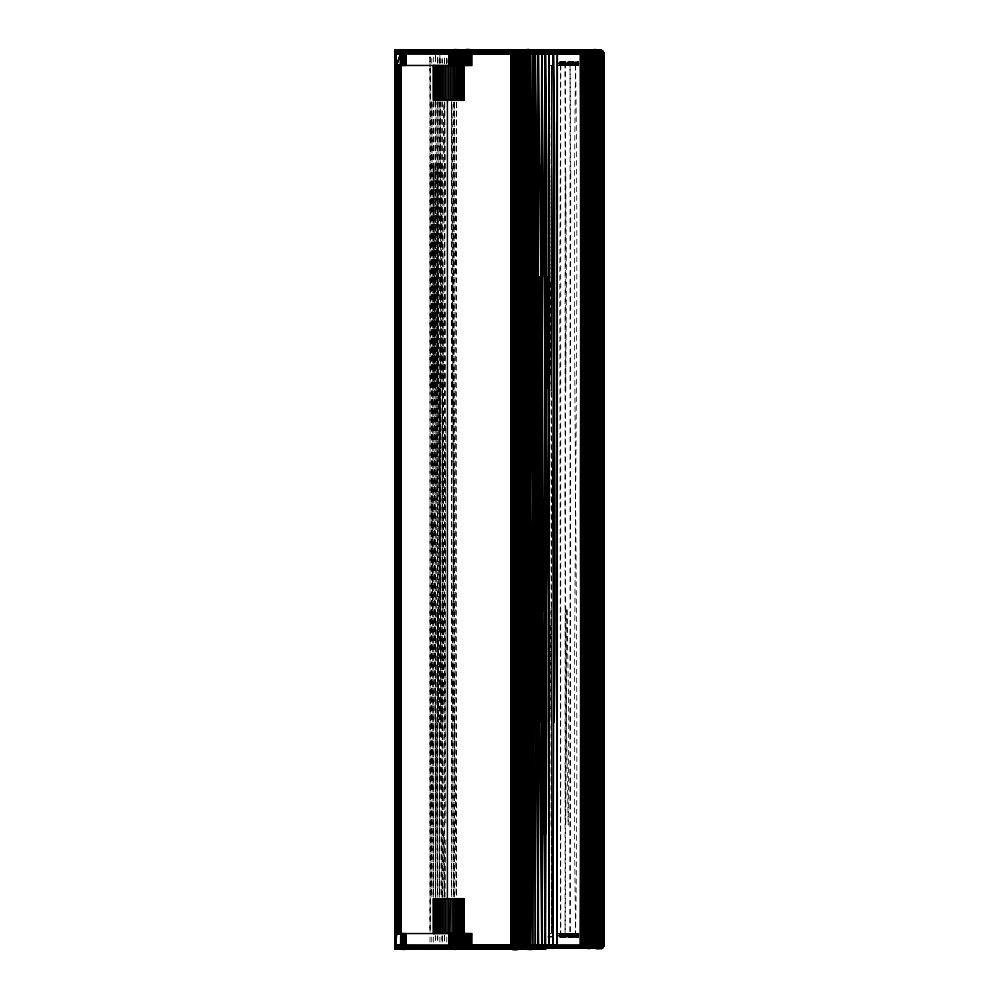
<?xml version="1.0" encoding="UTF-8"?>
<svg xmlns="http://www.w3.org/2000/svg" width="999" height="999" viewBox="0 0 999 999"><rect width="100%" height="100%" fill="white"/><g stroke="black" fill="none" stroke-linecap="round" stroke-linejoin="round"><path stroke-width="0.75" stroke-dasharray="5 3.75" d="M430.244 165.247L430.244 388.087M430.244 610.913L430.244 833.753M430.02 942.057L430.045 932.791M430.057 931.243L430.057 67.757M431.705 101.798L432.267 722.339L433.366 896.865M431.78 63.112L431.805 56.943M431.805 942.057L431.78 935.888M431.905 896.865L432.729 499.5L431.905 102.135M433.578 101.798L432.492 388.087M433.666 56.918L433.678 63.174M435.552 101.798L434.415 610.913L435.152 722.339M435.651 56.918L435.639 63.112L435.651 53.821L435.552 63.112M435.402 388.087L435.914 165.247M435.402 833.753L435.651 722.339M435.676 935.888L435.651 942.082L435.651 935.826M435.764 897.202L437.475 165.247L437.999 388.087M437.475 388.087L437.999 165.247M437.475 833.753L437.999 610.913M437.849 897.202L437.475 610.913M439.772 101.798L440.447 722.339L441.758 896.865M439.872 63.112L439.885 56.918L439.96 63.112M439.622 833.753L440.734 165.247M440.447 722.339L441.009 499.5L440.01 102.135M442.008 101.798L441.57 276.661L442.994 610.913M442.107 63.112L442.12 56.918L442.12 63.174M441.845 388.087L441.845 165.247M442.008 897.202L442.42 388.087L443.281 499.5M442.744 897.202C446.303 632.08 440.247 366.92 443.806 101.798M441.845 833.753L441.845 610.913M442.145 935.826L442.132 942.057L442.107 935.888M442.245 896.865L444.305 102.023M444.43 63.174L444.418 56.931L444.505 63.174M445.017 276.661L444.43 499.5L445.804 822.926M444.555 896.865L445.804 422.127M446.753 63.112L446.765 56.918L446.853 63.174M446.778 942.057L446.753 935.888M451.461 101.798C451.436 366.82 450.986 631.855 453.646 896.865M452.21 276.661L451.461 897.202M451.723 896.865L453.733 388.087M453.908 102.135L451.598 499.5M453.908 896.865L454.17 102.135M454.17 896.865L454.645 722.339L453.421 276.661L451.985 102.135M550.699 373.938L551.361 65.447L549.5 65.447M550.886 282.48L551.123 390.984L551.361 65.447L551.361 933.553L551.123 608.016L551.673 825.037L551.361 933.553L549.5 933.553M551.123 825.037L551.123 173.963M565.721 173.963L565.721 390.984M565.721 608.016L565.721 825.037M435.127 101.798L434.415 388.087L435.552 897.202M439.897 499.5L441.57 276.661L440.247 101.798M442.707 722.339L443.568 610.913M433.166 101.798L431.58 610.913L431.705 897.202M444.305 63.112L444.43 53.821M442.17 942.082L442.245 935.888M444.555 935.888L444.468 942.082L444.355 935.888M445.054 897.202L445.816 839.947M575.112 936.075L578.134 936.051L559.977 936.075L578.146 936.213L559.977 936.275M575.187 936.6L578.209 936.575L560.014 936.6M575.224 937.149L578.259 937.124L560.039 937.149M574.937 935.326L577.934 935.301M560.014 62.338L578.234 62.238L560.014 62.188L575.212 61.988M560.002 62.612L578.184 62.55M575.112 62.8L578.146 62.787L559.977 62.725M559.927 63.374L578.034 63.299L559.939 63.249M574.937 63.549L577.959 63.536L559.902 63.486M559.902 935.514L577.946 935.439L574.937 935.451M559.939 935.751L578.021 935.676L559.927 935.626M558.753 936.026L578.945 935.926M578.184 936.45L560.002 936.388M575.212 937.012L560.027 936.937L578.221 936.725L560.014 936.662M547.889 937.149L552.435 937.124M560.027 937.087L578.246 937M560.039 937.362L578.271 937.274M560.164 64.273L578.621 64.198L560.164 64.111M560.027 64.798L578.421 64.573M560.164 935.052L578.633 934.977M560.214 935.276L578.721 935.201L560.202 935.101M559.964 64.935L578.184 64.898M578.945 65.022L558.716 65.072L578.808 65.11M560.027 65.397L578.371 65.385M560.039 61.576L578.271 61.576M560.039 61.851L578.271 61.851L575.224 61.851M560.027 62.125L578.246 62.125M560.014 62.4L578.221 62.4L575.187 62.4M558.791 62.675L577.497 62.675M559.977 62.925L578.146 62.925L575.112 62.925M558.753 63.187L578.945 63.187M558.716 63.436L578.883 63.436M559.902 63.674L577.946 63.674M560.202 63.899L578.721 63.899L560.214 63.724M560.114 64.311L578.521 64.311M560.027 64.673L578.296 64.673M558.716 64.972L578.945 64.972M559.964 65.41L578.521 65.297M556.992 65.447L578.621 65.447M556.992 933.553L578.621 933.553M558.716 934.028L578.945 934.028M559.977 934.165L578.296 934.327M560.077 934.502L578.421 934.502L560.064 934.365M560.114 934.689L578.521 934.689M560.164 934.889L578.633 934.889L560.164 934.727M559.902 935.326L577.946 935.326M558.716 935.564L578.883 935.564M558.753 935.813L578.945 935.813M558.791 936.338L577.497 936.338M547.877 936.6L552.422 936.6M560.027 936.875L578.246 936.875M560.039 937.424L578.271 937.424M560.027 933.603L578.808 933.853L558.666 933.89L578.945 933.978M560.027 934.202L578.296 934.252M560.039 61.638L578.271 61.726M560.027 61.913L578.246 62M558.753 62.974L578.945 63.074M560.164 63.948L578.633 64.023M574.937 63.674L577.934 63.699M430.02 66.296L430.02 56.943L430.144 66.209M430.157 67.757C432.305 355.544 431.331 643.356 430.107 931.155L430.02 67.845M454.433 102.135L455.881 276.661M453.733 610.913L451.723 102.135M454.645 722.339L456.093 896.865M452.51 610.913L453.421 722.339M444.805 102.135L445.804 228.346M442.707 276.661L443.568 388.087M437.724 63.174L437.724 56.943L437.799 63.112M438.074 101.798L437.624 897.202M443.568 833.753L444.056 897.202M441.57 722.339L439.085 388.087L438.274 722.339L435.989 102.135M439.622 610.913L437.849 101.798M439.548 897.202L439.348 722.339L439.772 897.202M439.872 942.082L439.897 935.826M436.176 722.339L437.387 896.865M435.339 897.202L435.152 276.661M431.805 499.5L432.492 610.913M433.653 942.057L433.653 935.888M550.699 625.062L550.886 716.52M444.555 102.135L445.804 577.422M439.897 53.821L439.91 63.174L439.897 56.943M437.737 56.918L437.749 63.112M435.764 101.798L436.7 499.5M435.402 165.247L435.651 276.661M435.402 610.913L435.914 833.753M433.441 165.247L433.916 388.087L434.165 276.661L433.916 165.247L433.578 897.202M430.032 56.918L430.045 66.209M454.033 102.135L454.033 896.865M451.598 102.135L451.598 896.865M444.43 102.135L444.43 896.865M442.12 102.135L442.12 896.865M439.897 102.135L439.897 896.865M437.724 102.135L437.724 896.865M435.651 102.135L435.651 896.865M433.678 102.135L433.678 896.865M431.805 102.135L431.805 896.865M437.749 935.888L437.737 942.082L437.712 935.888M444.455 935.826L444.43 942.057L444.43 935.826M456.356 102.135L455.257 499.5L456.356 896.865L456.493 102.135M560.739 65.447L559.802 282.48L560.739 933.553L560.739 65.447M566.346 282.48L565.097 499.5L566.346 716.52L568.194 825.037L568.806 716.52L566.957 608.016L565.097 933.553L565.097 65.447L566.346 282.48M570.741 173.963L570.054 933.553L570.054 65.447L570.741 173.963M575.586 65.447C571.453 354.82 579.832 644.18 575.586 933.553C571.453 644.18 579.832 354.82 575.586 65.447M578.521 64.398L560.114 64.46L578.421 64.498M446.803 63.174L446.778 56.943L446.778 63.174"/><path stroke-width="1.5" d="M395.292 161.85L395.279 49.95L601.748 50.412L395.379 49.95L395.342 949.05L545.067 948.975L547.165 947.489M395.292 497.564L395.504 49.95L395.779 946.528M397.515 948.588L400.786 949.038L395.342 949.05L395.716 49.95L395.891 161.85M397.315 933.553L395.991 49.95L395.542 945.179L395.279 49.95C413.786 51.374 401.136 46.678 400.487 53.821L400.849 933.553M395.729 608.016L396.353 713.623L395.417 499.5L396.516 823.588L395.991 49.95L396.103 946.003M396.091 721.365L396.029 945.179L395.317 385.651M396.054 609.465L396.103 559.727M396.178 468.032L396.228 438.499M396.103 870.579L396.029 945.179L395.716 49.95M395.741 497.564L395.754 945.179L396.603 65.447L400.487 53.821L395.392 53.546L395.379 49.95L404.17 50.025L401.523 53.821L395.379 53.821L395.279 49.95L395.404 945.179L396.74 933.553L396.74 716.52M396.74 499.5L396.753 282.48M396.815 173.963L396.978 65.447L397.165 933.553L397.764 65.447L398.239 933.553L398.601 65.447L398.439 933.553L399.063 65.447L399.375 933.553L399.8 825.037M396.665 716.52L396.74 933.553L397.24 65.447L397.477 933.553L397.44 499.5M397.04 933.553L396.853 65.447M397.577 390.984L397.577 65.447L398.027 933.553L398.376 65.447L398.651 716.52M398.339 282.48L398.439 933.553L397.952 65.447L397.639 933.553L397.614 499.5M399.225 499.5L398.901 933.553L399.063 65.447L399.275 390.984M400.299 825.037L399.862 933.553L399.55 65.447L399.138 933.553L398.688 390.984M400.537 825.037L400.362 933.553L399.8 65.447L399.138 933.553L399.101 390.984M399.375 933.553L399.6 173.963M400.836 716.52L400.611 933.553L400.05 65.447L399.625 933.553L399.55 65.447M404.158 65.447L404.245 52.472L404.932 50.3L406.206 49.987L402.147 51.074L400.874 52.472L400.487 65.447L400.112 933.553L400.05 65.447M400.761 608.016L400.611 933.553L400.786 65.447L400.362 933.553L400.287 65.447L400.736 282.48M518.518 421.99L518.493 499.5L518.981 414.385M524 577.01L525.237 344.48L526.248 654.52L518.493 654.52L518.756 344.48L520.192 945.179L520.879 947.926L522.552 949.05M518.718 577.01L518.843 421.99M524 421.99L525.237 654.52L526.248 344.48L518.493 344.48L518.756 654.52L519.093 344.48M523.189 165.247L522.377 654.52L523.526 421.99M523.239 344.755L523.464 165.247L523.888 276.661M523.126 654.245L522.877 833.753M523.414 653.771L523.039 945.179C523.776 952.484 535.014 948.501 538.998 947.489M523.801 345.229L524.175 53.821L525.149 51.074L527.547 49.95M524.088 344.755L524.288 165.247M523.888 722.339L523.751 833.753L523.239 654.245M528.658 49.95L526.111 51.074L525.074 53.821L524.338 344.755L524.038 165.247M524.038 833.753L524.238 654.245L525.074 945.179L526.111 947.926L528.658 949.05M527.547 949.05L525.149 947.926L524.175 945.179L524.475 653.771M524.775 345.229L525.074 53.821L525.561 276.661M525.149 165.247L524.999 344.755L525.074 53.821L525.074 345.229M524.737 833.753L524.912 654.245L525.074 945.179L520.279 946.278M525.187 344.755L525.224 276.661M525.561 722.339L525.074 945.179L525.124 654.245M525.149 833.753L525.187 654.245M525.511 345.229L525.724 53.821L527.01 50.887L530.369 49.95M525.774 165.247L525.799 344.755L525.724 53.821L525.724 345.229M525.824 722.339L525.799 654.245L525.724 945.179L526.635 947.714L528.933 949.013L512.924 947.926L512.774 945.728L512.774 53.272L513.249 49.962L518.169 49.95L510.864 49.962L510.751 945.454C507.467 953.883 529.17 947.564 510.851 948.975L515.759 949.05M526.148 344.755L526.51 53.821L527.847 50.887L531.056 49.95M526.236 654.245L526.248 945.179L527.247 947.926L529.857 949.038M526.348 610.913L526.51 53.821L529.033 50.562L531.406 50.412M526.61 610.913L526.248 945.179L526.248 499.5M526.51 945.179L526.51 53.821L526.51 945.179L526.448 276.661L526.61 388.087M582.017 49.95L581.018 499.5L581.518 945.179C582.454 947.901 580.194 949.425 580.506 946.003L580.631 49.962M581.643 165.247L582.629 833.753M580.506 945.454L581.518 945.179L582.517 53.821L580.506 53.272M582.392 388.087L582.629 165.247M582.392 833.753L582.629 610.913M583.116 833.753L583.816 388.087L584.04 833.753M583.354 833.753L583.591 165.247L584.04 388.087L584.153 276.661L583.816 165.247L583.591 388.087L583.354 165.247M584.59 722.339L584.49 165.247M584.702 165.247L584.49 833.753M584.49 610.913L584.378 945.179C586.276 948.838 582.117 949.137 582.517 945.454L582.517 53.546L583.516 49.95M582.529 945.728L584.378 945.179L585.227 53.821L585.913 51.074L587.587 49.95M585.327 165.247L584.802 499.5M586.326 49.95L584.952 51.074L584.378 53.821L585.014 276.661L583.703 722.339L584.378 945.179L585.426 276.661M585.327 610.913L585.227 945.179C587.187 948.813 583.304 949.125 583.478 945.454L583.478 53.546L584.952 49.95L580.606 50.025L583.366 49.987M584.902 833.753L585.227 945.179L585.988 53.821L586.8 51.074L588.723 49.95M585.889 388.087L585.889 610.913L585.889 165.247M585.701 833.753L585.801 722.339M586.151 276.661L586.65 53.821L587.562 51.074L589.735 49.95M586.725 165.247L586.725 833.753M586.863 165.247L586.488 722.339L586.238 610.913M586.575 165.247L587.424 946.528L580.544 947.926L588.074 948.438L586.65 945.179L586.863 610.913L587.662 945.179L589.31 948.438L585.801 947.714M587.275 165.247L587.15 833.753L587.225 53.821L588.573 50.724L591.845 49.962M587.337 276.661L587.387 165.247M588.486 833.753L588.423 165.247M588.523 722.339L588.623 610.913M588.623 833.753L589.01 388.087M589.198 388.087L589.198 165.247M589.198 833.753L590.534 53.821L592.132 945.179L590.534 945.454L589.298 945.179L588.523 53.821C589.385 48.364 601.198 48.714 603.596 52.722L395.542 52.722L395.392 53.546L603.758 53.546L603.758 945.179C603.546 949.437 592.969 950.686 594.005 945.454L594.005 53.546L595.004 49.95M588.811 833.753L588.723 276.661L589.447 833.753L589.447 610.913L590.534 945.179L592.594 276.661L592.132 53.821L588.611 52.997L588.186 53.821L588.261 945.179L587.986 53.821C588.174 48.689 600.711 47.527 599.887 53.821L601.798 722.339L601.485 945.179L600.212 948.438M602.822 388.087L602.572 165.247L601.648 610.913M602.822 165.247L603.384 946.528L528.646 945.728L527.634 276.661L529.283 833.753M602.822 833.753L602.822 610.913M602.897 508.791L603.234 53.821L602.385 51.074L594.592 50.3M603.396 165.247L602.722 945.179L601.173 948.438L603.408 946.79L395.654 946.79L395.304 945.179L461.276 945.454L461.276 898.675M602.984 610.913L603.758 53.821L602.747 51.511L596.003 50.562M603.533 833.753L603.758 53.821C599.5 56.231 590.284 51.286 587.662 53.821L587.674 945.454M603.196 945.728L603.758 53.821M603.221 945.454L603.708 833.753M396.029 493.693L396.628 282.48M405.706 949.05L395.454 949.05L395.467 945.454L400.587 945.179L402.322 948.438L406.206 949.038L405.457 933.553M512.774 53.821L511.513 610.913L510.751 53.821L512.012 165.247L513.274 722.339L512.774 945.179L511.513 388.087L510.751 945.179L512.262 722.339L513.274 276.661L512.774 53.821L512.012 165.247M513.024 165.247L511.763 499.5L513.024 833.753M512.512 833.753L513.024 610.913M514.76 53.821L513.761 499.5L514.76 945.179M514.51 388.087L514.997 165.247L516.67 945.179L518.069 949.038M514.26 722.339L514.51 165.247M514.51 833.753L515.721 499.5M516.908 165.247L516.908 388.087L517.132 276.661M510.751 946.003L516.67 945.179L516.908 610.913L518.493 945.179L519.168 948.113L520.442 949.05M517.132 722.339L518.493 53.821L519.168 50.887L520.442 49.95M518.706 165.247L518.044 722.339L516.67 945.179L515.247 722.339M520.104 344.48L519.53 654.52L519.53 344.48L520.104 654.52L520.104 344.48L520.766 654.52L521.341 577.01M510.751 946.278L518.493 945.179L519.53 344.48L519.53 654.52M519.63 344.755L520.192 53.821L520.879 51.074L522.552 49.95M520.054 344.755L520.379 165.247M519.955 577.01L520.267 421.99M519.892 654.245L518.493 945.179L516.67 53.821L518.069 49.962M520.454 344.755L520.566 276.661M519.98 833.753L520.766 344.48L521.341 421.99M520.679 654.245L520.379 833.753L520.054 654.245M521.216 344.755L521.715 53.821L525.874 52.722L525.986 344.755L526.111 53.821L528.621 53.546L527.959 499.5L527.322 53.546M520.766 654.52L520.766 344.48L520.766 654.52L519.955 421.99M521.54 344.48L521.54 654.52M521.59 344.755L521.878 165.247M521.441 654.245L521.328 722.339L520.979 654.245M521.94 344.755L521.715 53.821L510.764 52.21M521.815 654.245L521.515 833.753M510.764 946.79L521.715 945.179L522.152 653.771M522.614 344.755L523.039 53.821C522.989 46.129 539.373 51.049 521.128 50.724M522.539 833.753L522.814 654.245M523.289 654.52L524.238 344.48L524.987 577.01L525.237 499.5L524.987 421.99L524.238 654.52L523.289 344.48L523.289 654.52L522.377 344.48L523.526 577.01M527.46 946.278L527.31 499.5L528.284 722.339L529.732 165.247L531.256 833.753M528.446 388.087L528.608 53.821C531.243 54.258 530.644 49.563 533.766 49.95M528.446 833.753L529.495 499.5L528.446 165.247M547.302 499.5L545.379 945.179L535.402 946.003L528.608 945.179L530.182 165.247L530.694 388.087M530.182 388.087L530.407 53.821L532.667 53.546L534.865 50.112L539.922 50.412L530.944 50.187L526.111 51.074M530.694 610.913L530.182 833.753L529.058 276.661L529.732 388.087M530.968 722.339L530.407 945.179L535.364 945.728L541.758 945.179L542.657 722.339L540.909 276.661L538.374 53.821L539.073 51.074L540.746 49.95M533.316 722.339L532.092 276.661L532.667 53.546L526.286 53.272L528.059 50.724L541.321 50.412L538.473 49.987M532.991 165.247L532.38 388.087M532.38 833.753L532.991 610.913M534.19 621.753L534.215 610.913M534.615 622.614L534.64 607.03M535.452 621.753L535.476 610.913M535.714 610.913L534.989 833.753L535.327 945.179L536.126 947.926M535.876 610.913L535.864 621.753L535.876 606.281M584.265 388.087L583.816 610.913L582.517 53.821L580.506 945.179L580.894 610.913L581.268 722.339M584.902 610.913L585.514 388.087M586.238 388.087L585.988 53.821L588.261 53.546M586.725 610.913L587.15 388.087M587.499 610.913L587.662 499.5M588.261 499.5L588.611 350.686M587.874 833.753L587.662 945.179L587.949 165.247L588.186 945.179C589.472 949.787 597.34 947.527 600.948 947.489L597.889 947.04L599.188 833.753M588.423 350.686L589.273 499.5L589.522 390.984L589.909 446.79M590.534 53.821L589.909 499.5L589.298 276.661M590.734 165.247L590.734 388.087M590.734 610.913L590.734 833.753M591.932 388.087L592.37 165.247M591.932 833.753L592.37 610.913M597.39 772.327L598.014 945.179L603.346 946.278L602.709 53.546L601.898 51.286L600.049 50.025L545.067 50.025C543.606 51.548 536.001 46.541 535.327 53.821C531.63 350.924 533.553 648.064 530.407 945.179L592.132 945.179L591.733 276.661M587.262 53.272C589.223 50.824 601.96 47.34 603.496 53.821L603.758 945.179L594.005 945.179L595.004 499.5L594.005 53.821L593.069 499.5L594.005 945.179L590.559 945.728L588.523 945.179L588.361 833.753M594.255 165.247L593.768 388.087L593.543 276.661M593.768 833.753L593.768 165.247M595.504 276.661L596.003 53.821L588.423 52.722M595.766 388.087L596.003 53.821M602.584 946.278L596.003 945.179L595.766 165.247M595.766 833.753L598.014 53.821L597.077 49.962M596.952 448.351L597.19 327.435M598.251 165.247L598.251 833.753M597.789 448.351L598.001 327.435M598.476 276.661L598.251 388.087L597.764 165.247M597.764 833.753L598.251 610.913L599.887 945.179L598.988 948.438L602.809 947.714L531.83 947.714L530.706 949.05M598.538 448.351L598.763 327.435M599.65 388.087L600.087 165.247M600.287 276.661L599.412 722.339L598.713 610.913M600.087 610.913L599.65 833.753M598.726 49.95L600.674 51.074L601.485 53.821L599.887 945.179L603.408 946.003L528.646 945.728L535.501 946.528L545.404 945.728L542.657 722.339M601.286 388.087L601.286 165.247M580.519 51.736L586.013 53.272L588.861 52.21L598.014 53.821L601.485 945.179L601.485 53.821L602.26 165.247L601.086 722.339L600.486 610.913M601.286 833.753L600.686 499.5M603.496 53.821L602.722 722.339M396.191 603.658L396.64 499.5M528.121 610.913L528.284 276.661M535.714 165.247C533.354 425.224 535.851 685.189 535.327 945.179M532.604 50.187C530.706 48.289 523.913 53.022 527.547 52.472L538.374 53.821L536.101 722.339L538.374 945.179C541.146 950.037 530.606 948.975 530.407 945.454L530.407 53.546M537.612 722.339L538.374 499.5L537.612 276.661L535.327 53.821L532.654 945.179L533.404 947.714M541.333 388.087L542.207 165.247M541.333 833.753L542.207 610.913M545.866 165.247L543.119 610.913L545.379 945.179L545.379 53.821L546.878 49.95M546.341 722.339L544.48 276.661L545.379 53.821L526.86 52.21M544.018 833.753L546.828 165.247L545.379 53.821L546.828 388.087M544.93 833.753C544.218 610.901 550.961 388.099 548.751 165.247M543.568 499.5L544.03 610.913L548.264 276.661L549.238 53.821C535.089 51.936 524.35 52.385 510.776 51.074L529.195 49.962M548.751 833.753L548.751 610.913M553.708 165.247C551.773 350.949 557.217 536.638 554.22 722.339L553.196 499.5L554.72 165.247L553.708 49.95M557.305 208.067L557.23 122.802M557.28 431.293L557.255 344.48M557.255 654.52L557.28 567.707M557.23 876.198L557.305 790.933M581.143 610.913L580.506 53.821L582.517 945.179L580.506 945.728M581.768 722.339L582.142 610.913L582.517 945.179L583.478 53.821L581.518 945.179L580.506 499.5L581.518 53.821L580.506 53.546M582.517 499.5L583.229 276.661M589.76 833.753L590.222 722.339M602.26 610.913L602.26 388.087M602.409 722.339L601.485 945.179L599.887 53.821L601.473 53.546M518.918 276.661L520.192 53.821L510.751 52.472M518.981 562.949L518.706 833.753M510.751 946.528L520.192 945.179L520.454 654.245M529.058 722.339L529.732 610.913M453.521 898.675L453.521 945.454C449.463 951.697 461.426 949.824 459.115 945.179L528.608 945.179L530.968 276.661L532.654 53.821L534.665 722.339L535.714 388.087L534.989 165.247M594.005 53.821L592.594 276.661L593.306 388.087M592.594 722.339L593.306 610.913M592.132 945.179L593.768 610.913L594.255 833.753M597.964 448.351L598.601 327.435M598.713 388.087L599.412 276.661L598.014 945.179L598.014 53.821L602.709 53.546M596.903 780.082L596.952 772.327M598.726 448.351L598.901 415.796M600.486 388.087L601.086 276.661M598.551 772.327L598.264 825.037L598.176 772.327M515.247 276.661L516.67 53.821L510.751 52.997M514.76 499.5L515.484 388.087M515.484 833.753L516.67 499.5L516.208 276.661L514.997 833.753L514.51 610.913M532.092 276.661L530.407 499.5L532.654 945.179L532.654 53.821M594.505 276.661L595.254 165.247L596.753 833.753L597.514 722.339L596.753 610.913L596.003 945.179L590.584 946.003L588.523 945.179L588.261 53.821M596.003 499.5L596.753 388.087L597.764 610.913M595.504 722.339L594.755 833.753L594.505 722.339M541.033 949.038L546.016 948.588L395.454 949.05L395.304 945.454L395.342 949.05L399.263 949.05L395.454 949.05L395.467 945.454L528.284 945.179M540.059 499.5L538.798 610.913L537.237 388.087M400.587 945.179L400.736 933.553M544.567 949.038L541.52 949.05L545.554 948.813L395.454 949.05L395.354 945.454M401.523 65.447L401.523 53.821C400.799 50.187 408.091 48.901 402.01 50.724M404.945 49.962L403.296 50.887L402.497 52.997L402.435 65.447M400.499 53.546L395.417 53.272L395.379 49.95L396.903 50.724L404.757 49.962L403.022 52.997L402.972 65.447M404.558 50.3L403.559 53.272L403.546 65.447M404.795 65.447L404.832 52.722L405.681 49.95L404.058 50.187M405.444 65.447L405.444 53.272C408.741 47.802 398.464 50.624 403.022 52.997M448.738 898.675L448.738 947.264C448.951 951.56 449.95 946.64 449.562 945.179L449.562 933.553M451.173 933.553L450.549 949.05M451.161 949.05L451.96 945.454L451.96 898.675M451.76 949.05L452.722 946.278L452.759 933.553M453.009 949.038L454.245 946.278L454.295 933.553M455.781 933.553L455.706 946.278L454.145 949.038M455.581 949.05L457.18 947.926L457.842 945.454L457.854 898.675M456.231 949.038L458.441 946.003L458.504 933.553M459.69 945.454L459.702 933.553M458.191 948.888L460.252 945.454L460.264 898.675M460.789 933.553L460.789 945.179C461.076 950.099 452.31 950.199 462.799 947.714C467.12 942.681 460.139 950.711 456.705 949.038M459.24 948.813L460.789 947.926L461.713 945.728L461.738 933.553M462.549 933.553L462.475 946.003L459.84 948.975M463.811 946.003L463.898 898.675M464.835 933.553L464.685 946.278L463.186 948.438L460.739 949.038L463.186 947.926L464.085 946.278L464.31 933.553M465.272 933.553L465.147 946.278L463.923 948.276L461.925 949.05M462.762 949.05L464.61 948.276L465.721 946.278L465.846 933.553M463.773 949.05L465.409 948.276L466.396 946.278L466.508 933.553M467.282 933.553L467.182 946.278L464.91 949.05L471.89 948.975L471.99 933.553L396.665 933.553L395.454 945.179M469.031 933.553L468.993 946.003L467.544 949.05M469.13 949.013C475.674 948.251 467.095 951.31 469.98 945.454L469.98 933.553M470.979 933.553L470.517 949.038M546.665 49.987L557.367 49.962L557.255 946.528C556.93 948.388 548.039 949.962 549.238 945.454L549.238 53.546L550.237 49.95M528.284 945.454C525.724 952.259 535.701 948.613 538.848 947.714L532.192 949.038L537.937 947.489M406.106 65.447L406.206 49.987M450.362 898.675L449.975 949.038L450.686 948.975M529.333 949.038C531.618 946.965 525.274 948.863 526.248 946.278L526.248 53.821L526.223 276.661L526.236 165.247M402.51 933.553L402.51 945.454C405.519 952.771 406.006 946.627 395.342 949.05L395.554 945.454M525.949 947.714L526.735 947.264L526.336 946.003M401.248 51.511L400.961 945.179L401.998 947.926L406.206 949.013M461.488 948.276L462.899 945.179L462.899 898.675M457.155 949.038L462.212 948.113L463.449 945.728L463.486 898.675M403.022 933.553L403.022 945.179C405.582 953.283 405.856 945.953 395.454 949.05L395.629 946.003M602.909 59.64L603.234 53.821L602.572 53.546M542.045 949.013L546.241 948.438L395.342 949.05C394.767 940.883 401.099 947.189 403.958 948.7M453.471 949.05L455.044 945.454L455.044 898.675M456.493 898.675L456.493 945.454L455.919 947.926L454.557 949.05M455.069 949.05L457.142 946.003L457.18 933.553M461.276 100.325L461.276 53.821C462.312 48.864 450.274 48.576 462.325 51.286C468.381 56.431 456.693 47.415 453.471 49.95M515.621 949.013L514.76 945.454L514.76 53.546L515.759 49.95M464.835 945.179L462.599 948.113L456.88 949.013L458.416 948.975M456.506 50.412L423.826 50.45M452.41 948.113L448.713 948.813L451.723 947.926L449.525 947.264M461.276 945.454L460.189 948.113L457.792 949.013M602.909 57.842L603.234 53.821L603.284 388.087M602.847 58.479L603.234 53.821L603.234 945.179L602.572 945.454M457.854 100.325L457.829 53.272L456.668 50.412L454.233 49.962L455.944 50.3L457.055 52.472L457.18 65.447M449.425 948.813L451.598 948.438M521.128 948.276L534.989 947.926M404.558 948.888L395.454 949.05L395.991 946.528M398.002 948.813L395.342 949.05L395.429 946.003L528.259 946.003L526.248 945.728L515.059 947.926L530.132 949.05M521.715 345.229L521.715 53.546L522.652 50.887L524.463 49.95M587.674 53.546L589.11 50.724L592.032 49.95L583.916 51.074M592.682 49.95L590.284 51.074L589.298 53.821L589.298 945.179C589.597 948.688 592.519 949.275 590.534 945.454L590.534 53.546L591.483 50.887L593.294 49.95M433.329 933.553L433.241 898.675L464.235 898.675L464.273 945.728L463.286 947.489M524.175 345.229L524.175 53.821C532.18 51.673 512.437 53.559 510.776 51.736M528.621 53.546L530.481 50.412L534.453 50.412M597.889 947.04L597.539 948.438M457.067 948.975L459.115 945.454L459.115 898.675M531.83 947.714L532.08 946.528L533.878 946.528M524.275 948.276L518.981 947.714L528.246 946.278L395.454 946.278C397.502 952.472 412.262 945.878 395.454 949.05L396.203 947.04M461.975 948.113L463.211 945.454L463.211 933.553M458.491 949.05C460.502 950.349 465.721 945.816 462.212 948.276M448.701 949.013L456.106 947.489M461.276 948.438C456.555 949.937 465.909 948.663 464.51 945.179L464.51 933.553M459.053 949.038L461.188 947.926L462.162 945.454L462.162 898.675M445.666 49.95L445.067 50.412L456.531 49.987L442.894 50.412L451.835 50.412M594.093 49.95L592.807 50.887L592.132 53.546L592.132 945.454C595.367 951.011 584.939 945.841 590.659 948.276M589.135 947.714L590.259 948.438L587.424 946.528M533.104 948.438L533.816 946.79M465.272 945.179L462.125 947.04M397.315 948.588C399.288 949.537 395.816 947.302 395.454 949.05C394.205 944.192 400.474 948.338 401.248 945.179L401.248 933.553M400.811 946.528L401.623 945.454L401.61 933.553M603.346 946.278L602.709 945.454M401.323 947.264L404.195 945.179M464.31 65.447L463.961 51.286L460.739 49.962L463.736 50.562L465.072 52.472L465.272 65.447M404.17 53.272C397.827 52.447 406.368 48.626 403.146 50.412M603.346 52.722L603.696 276.661M402.709 50.562L401.198 53.272L401.173 65.447M521.715 653.771L521.715 945.454L522.265 947.489L526.286 945.728M465.846 65.447L465.846 53.821C466.383 50.537 463.424 53.172 463.961 51.286M400.674 53.272C393.606 54.82 395.08 50.437 399.2 49.95M400.487 53.821L396.603 65.447L396.815 933.553M449.363 949.038L450.012 949.013M401.248 945.179C398.339 947.589 394.493 944.105 395.342 949.05L396.978 948.276L395.342 949.05L395.791 946.79M433.241 65.447L433.329 100.325L464.235 100.325L464.048 53.821C464.897 50.961 471.416 52.722 470.517 49.962M449.4 948.975L455.344 947.714L448.738 945.454M526.198 946.003L528.271 945.728L395.342 945.728M449.737 50.025L454.158 50.3M398.651 49.987L395.379 49.95L395.467 52.997L603.671 52.997L603.496 945.179M462.899 947.264L463.698 945.454L463.711 933.553M464.06 946.528L465.834 945.454M603.259 946.528L602.197 948.113L553.359 947.926L553.246 946.79L553.196 53.821L549.238 53.546M466.171 949.05L468.044 946.278L468.119 933.553M538.686 947.926L526.161 948.888L532.867 948.7M404.72 949.05L396.765 948.113L395.454 949.05C395.542 944.942 400.499 948.263 402.51 945.179M401.261 945.454L401.511 947.714L396.566 947.926L395.454 949.05L395.879 947.04M401.66 947.04L402.822 948.588M463.898 100.325L463.811 52.997L464.148 53.546M543.693 49.95L542.32 51.074L541.758 53.546L542.32 947.926L528.758 946.278L535.664 947.04L553.209 945.728M463.399 946.003L463.861 945.728M583.916 947.926L581.668 947.926L587.524 946.79C589.048 948.238 588.324 944.617 587.262 945.728L580.519 947.264M463.611 947.264L465.771 946.003M536.538 947.714L534.465 949.05M465.409 948.975L471.94 948.438M463.711 65.447L463.898 53.546L460.651 51.511L454.557 49.95M463.299 947.714L464.51 946.79M526.598 946.79L527.584 948.113L396.428 947.926L395.342 949.05L396.378 947.714L401.336 947.489M395.342 949.05L396.291 947.714L527.385 947.926M603.084 946.278L603.721 945.728M536.55 949.038L540.983 947.489L536.313 949.05M404.195 933.553L404.245 946.278L402.073 947.714L404.133 948.813M536.987 949.05L539.86 947.489M542.819 948.813L546.203 947.489M600.911 948.438L601.86 947.489M541.558 948.975L543.756 947.489M540.846 947.489L537.762 949.05L542.182 947.926L541.321 947.926M463.486 100.325L463.698 53.546L462.749 51.511M449.837 49.962L447.277 50.412L449.587 50.3M404.183 52.997L401.735 51.286L404.358 49.95L397.365 50.412M599.875 50.3L602.622 51.074L396.503 51.074L395.379 49.95L404.433 49.95M461.063 948.588L462.974 947.714L461.763 948.276M545.129 947.714L539.285 949.038L542.932 947.714M543.568 949.038L546.041 947.714M529.47 948.975L527.872 948.975M464.123 51.511L464.16 52.997L463.811 52.472M557.255 945.728L535.764 947.264L528.833 946.528L603.521 946.528L602.772 947.04M464.51 65.447L464.498 53.546L463.586 51.286L464.46 51.286M463.374 947.714L462.15 948.588M468.056 948.813L471.94 948.276M537.924 948.588L540.983 947.714M440.784 50.412L441.62 49.95M601.523 51.074L602.684 51.286M463.211 65.447L462.899 51.736M469.193 948.975L471.915 948.7L466.321 949.038M463.486 945.179L462.038 946.278M592.432 49.962L587.986 52.21M460.114 948.975L463.399 947.489L462.799 947.926M540.284 948.113L539.497 948.438M528.121 947.926L541.008 947.926L538.473 948.7M600.961 948.588L602.809 947.714M464.498 53.546C478.084 51.111 467.345 46.104 469.98 53.546L469.98 65.447M587.562 276.661L587.999 945.454L585.252 945.728M401.386 946.278L402.048 945.728L402.023 933.553M463.698 946.79L462.574 947.714M462.899 100.325L463.174 53.272L461.326 50.412L456.955 49.95L460.626 50.562L462.125 53.272L462.162 100.325M602.996 52.472L602.047 51.511L594.405 50.724M603.021 947.264L395.641 946.528M524.463 949.05L522.265 947.489L526.461 946.79M464.51 53.821C467.482 53.409 465.996 50.075 463.773 49.95M423.826 948.551L456.531 949.038L442.894 948.588L454.12 948.7L450.599 949.038L452.497 949.013L460.189 947.489M526.361 946.528L523.663 947.489M526.585 947.04L524.999 947.714M398.451 948.975C413.474 950.461 395.904 948.388 404.82 945.454L404.82 933.553M462.862 945.728L461.663 946.003M443.094 50.187L438.748 50.412L440.896 50.3M401.985 947.04L402.597 946.278M462.549 65.447L462.862 53.272L461.063 50.412L463.836 51.96M463.961 946.79L466.508 945.454M395.916 947.264L603.134 947.264L601.523 947.926M584.765 51.511L586.326 51.96L592.195 49.987L582.804 51.074L588.074 50.562M538.274 948.975L537.487 949.013L542.757 947.926M461.55 948.438L460.614 948.888L466.271 946.79L470.829 947.926L462.862 948.888M580.556 50.887L591.745 49.95L589.323 51.074M535.464 949.05L540.809 948.113L537.237 949.038M462.887 945.454L460.077 946.528M540.197 948.276L541.008 947.926M602.622 947.926C600.324 949.312 603.483 947.052 601.698 947.714M462 948.276L460.601 948.813M463.374 946.79L462.462 947.04M542.37 949.05L544.567 948.276M395.766 947.04L602.984 947.489L601.336 948.113M462.162 53.821L461.363 50.887L458.491 49.95M603.521 946.528C598.925 944.967 592.832 946.715 588.536 945.454M601.286 948.588L602.422 948.113L557.28 947.489M399.138 50.887L398.189 49.95L400.936 49.95M527.659 50.724L530.094 49.962M589.285 50.887L591.208 49.987L589.635 50.112M462.824 948.113L462.062 948.588M465.971 947.489L460.764 949.013L466.321 948.276M464.423 946.003L465.846 945.179M462.549 945.179L460.664 946.278M436.076 49.95L434.915 50.412L443.294 50.025M588.985 51.96L586.101 52.722L580.531 51.286M462.824 946.003L461.613 946.278M603.034 947.04L602.634 947.264M464.835 65.447L464.835 53.821L465.821 53.272M402.572 50.412L401.735 51.286M402.997 947.489L406.118 946.003L406.106 933.553M463.548 947.489L464.398 947.04M603.284 947.04L602.409 946.79C597.877 944.43 592.17 947.839 588.199 945.454M603.146 946.003L603.758 945.454L528.621 945.454M461.725 945.454L460.152 946.278L458.491 945.454M462.687 948.276L463.961 947.714M460.789 65.447L461.276 53.546L457.155 49.962M603.134 947.264L599.712 946.79M527.584 50.887L527.022 51.511L546.453 50.112M589.735 50.724L594.73 50.112M461.276 945.179L460.239 945.728M403.446 947.489L406.118 946.278M602.984 947.489C598.101 945.778 591.445 948.326 587.3 946.003L586.775 946.278M460.264 100.325L460.764 53.272L459.228 50.412L456.231 49.962L458.441 52.997L458.504 65.447M536.75 948.7L535.689 949.038M459.528 52.472L456.493 53.821M464.972 52.21L467.644 51.286L467.944 52.21L468.119 65.447M459.59 52.722L458.504 53.821L402.435 53.821L400.836 52.21L395.629 52.472L395.379 49.95L398.114 50.112M466.583 947.926L467.644 947.714L459.615 949.038M538.473 949.013L540.596 948.7L541.683 947.489M460.427 51.96L459.165 51.511L455.731 52.997L455.781 65.447M403.072 946.003L404.82 945.179M586.663 945.454L587.225 53.821L587.562 722.339M465.272 53.821L471.978 51.736L470.804 50.887M403.596 933.553L403.596 945.179L401.186 947.264M539.685 948.888L541.995 948.113M589.622 51.074L589.035 51.511L589.822 50.887M464.872 51.96L465.971 51.511L459.353 49.962M541.783 948.276L539.01 948.888L540.909 948.276M458.491 53.546L459.64 52.997L460.789 53.821M459.677 53.272L459.115 53.821L528.608 53.821L528.608 945.179M458.116 51.736L459.115 53.546L459.115 100.325M465.234 51.511L463.961 52.21L457.342 49.987M405.332 949.013C403.296 947.614 406.593 947.539 406.118 946.003M585.014 276.661L585.988 945.179L586.525 947.489L589.085 947.926M525.724 945.454L510.776 947.926L529.47 949.05L528.421 948.888M403.596 945.179L404.021 947.714L406.131 947.04M460.901 947.04L462.887 946.79M457.842 53.546L459.053 52.997M405.457 945.454L402.098 947.264L402.385 948.276M463.761 947.489L466.346 946.528L471.953 947.926L470.804 948.113M406.106 945.454L404.832 946.003L405.582 949.013M462 947.264L459.115 948.276M402.522 51.511C414.847 47.178 394.53 53.471 405.257 50.412M434.39 49.95L433.154 50.412L447.752 49.95M402.297 51.286L404.845 50.412M457.567 51.96L454.283 53.272L454.295 65.447M462.038 947.714L458.578 948.7M460.926 948.975C461.688 948.713 459.303 949.262 462.549 948.588M586.001 945.454L586.65 945.179L586.65 53.821L587.075 276.661M406.106 945.728L402.597 947.489L404.245 948.975M457.155 53.272L459.453 52.21L462.162 53.546M406.118 946.528C398.439 947.539 414.31 951.036 402.372 947.714M451.173 65.447L451.173 53.821L458.004 51.511L450.362 53.821M456.918 51.96L453.521 53.272L453.521 100.325M406.118 946.79L404.021 947.714L404.97 948.7M460.514 946.79L457.155 945.728M540.571 948.888L538.848 948.888M527.385 51.074L530.257 50.562M586.775 52.722L587.424 52.472M465.072 946.528L466.446 946.003L471.965 947.489M461.226 947.264L455.232 948.813M406.168 50.412L402.934 51.511L406.118 52.997M456.493 100.325L456.668 51.286L448.688 49.962L450.686 50.025L451.173 53.821M455.781 53.821L456.493 53.546M406.131 947.264L405.082 947.926L406.168 948.588M453.583 49.962L455.032 53.272L453.521 53.821M464.972 946.79L466.396 946.278M540.147 948.438L537.25 948.888M586.051 946.003L584.502 946.528M455.044 53.821L459.365 51.96L460.264 53.821M589.085 51.074L587.15 51.736M466.508 65.447L466.446 52.997L471.965 51.511M462.312 948.588L467.557 947.926M454.295 53.821L459.278 51.736L462.899 53.821M454.145 49.962C456.905 51.186 453.396 52.26 452.759 53.546L452.759 65.447M466.508 53.821L471.978 51.736M457.654 948.113L460.314 947.264M589.81 50.724L592.032 49.962M462.162 948.438L460.576 948.975M452.759 53.821L453.521 53.546M395.542 52.722L395.379 49.95L403.309 50.112M448.738 53.546L455.344 51.286L449.375 49.987M449.562 65.447L450.012 49.987M463.012 948.276L466.808 947.489M451.96 100.325L451.935 52.722L456.106 51.511M402.784 50.724L404.22 50.3M449.562 53.821L450.362 53.546M589.497 50.724L597.427 50.3M451.161 53.272L451.948 52.997M451.161 49.95L451.898 52.21L448.738 53.272M461.563 948.588L463.024 947.926L461.388 948.888M539.547 949.013L542.782 948.438M602.497 947.926L601.136 948.276M452.722 52.722L454.021 51.511L453.009 49.962M449.55 53.546L450.337 52.472M451.111 52.21L453.958 51.286M461.675 948.113L459.453 948.7M448.738 52.722L453.883 51.074C448.676 50.275 448.226 49.488 452.634 51.96M467.282 65.447L467.282 53.821L471.99 52.21M525.087 945.454L510.776 947.714M467.282 53.821L471.978 51.96M590.771 50.187L585.801 51.286M461.538 948.888L463.736 948.438M540.596 948.276L541.495 947.714M448.738 52.472L451.073 51.736M526.548 53.272L528.646 53.272M584.39 945.454L580.519 946.528M467.257 53.272L467.12 52.472L471.965 51.286M451.798 51.511L453.184 51.074L452.422 49.962M455.819 948.113L458.004 947.489L453.521 945.728M449.55 52.722C449.1 51.086 454.008 51.636 451.76 49.95M584.427 946.003L580.519 947.04M468.119 53.821C469.755 53.609 468.856 50.437 467.544 49.95M529.333 49.962L515.059 51.074L522.04 51.96L533.291 49.987M585.689 947.489L587.762 947.264L588.761 948.438L584.852 947.714L589.722 948.438M406.168 50.562L403.983 51.286L405.507 51.96M464.61 947.489L469.692 947.926M406.156 50.724L405.057 51.074L406.143 51.511M448.738 51.96L451.723 51.074M590.197 50.412L584.852 51.286L589.535 50.412M457.779 947.926L459.165 947.489L455.731 946.003M448.738 100.325L448.738 51.736L450.986 51.074L448.713 50.562M602.297 948.113L601.173 948.438M469.031 65.447L469.031 53.821L469.98 53.546M582.517 945.454L580.506 946.003M448.738 51.736L450.249 51.074L449.413 50.112M402.822 50.3L403.808 50.025L403.059 50.187M470.979 65.447L470.979 53.546L471.99 53.272M531.943 49.962L525.337 50.887M539.485 948.7L538.523 948.888M584.765 947.489L589.198 947.714M580.519 946.278L581.53 946.003M471.99 52.472L469.98 53.272M587.262 51.511L585.689 51.511M588.199 51.074L586.525 51.511M459.403 948.438L462.4 947.926M583.603 946.79L580.531 947.489M580.519 946.79L585.988 945.179L586.65 53.821L586.937 499.5M449.475 948.113L450.249 947.926L448.726 947.489M453.121 948.113L453.883 947.926L448.738 946.278M523.051 945.454L524.175 945.179L524.175 653.771M471.94 948.113L460.227 949.05L461.65 948.813M527.222 50.724L537.874 49.962M523.039 345.229L523.039 53.821L526.261 53.546M539.323 948.113L539.697 947.714M469.692 51.074L464.273 53.272L462.799 51.074M403.783 50.187L396.503 51.074M457.067 948.113L455.606 948.438M523.076 53.272L527.647 52.21L541.758 53.821L544.48 276.661M590.534 53.546L589.298 53.821L589.298 499.5M448.713 948.438L450.986 947.926L448.738 947.264M453.746 948.276L451.386 948.888M466.708 947.714L463.923 948.276M457.23 948.588L461.625 947.264L455.044 945.179M580.531 947.714L587.35 946.278L589.447 947.714L594.405 948.276M455.482 948.588L456.218 948.438M543.206 948.113L540.197 948.7M520.217 945.728L523.039 945.179L523.039 653.771M539.522 947.926L534.453 948.588M460.539 948.7L458.803 948.975M468.668 947.714L464.61 948.276M458.766 948.588L455.369 949.013M543.731 948.276L547.002 947.714M589.447 51.286L594.343 50.887M602.047 947.489L596.003 948.276L587.986 946.79M457.767 948.588L455.806 948.813M521.74 945.728L510.776 947.264M599.712 52.21L603.596 52.722M537.737 949.038L540.084 948.888M592.307 946.79L588.423 946.278M529.82 49.987L528.421 50.112M590.122 51.286L592.807 50.887M539.497 949.05L540.309 948.975M601.898 947.714L599.213 948.113M540.596 948.7L544.954 947.926L544.318 947.714M529.582 49.987L527.16 50.3M524.999 51.286L518.981 51.286L524.275 50.724M448.713 948.7L453.184 947.926L451.798 947.489M467.445 948.113L468.593 947.926M591.071 947.489L596.003 946.79M601.123 50.187L598.925 49.962L601.748 50.412L395.379 49.95L395.729 52.21L603.408 52.21L591.071 51.511L597.951 52.472M545.666 948.113L546.84 947.926L543.406 947.926M525.149 51.074L522.265 51.511M588.973 50.412L598.613 50.187M599.8 52.722L594.068 52.472M518.543 946.003L514.822 946.528M456.918 948.813L462.487 947.489M537.787 947.714L531.505 948.438M529.545 50.025L525.724 50.562M597.926 52.21L603.521 52.472L395.629 52.472L400.636 52.722L401.523 53.821M544.343 948.438L546.653 948.113L528.071 948.276L533.528 947.714L531.893 947.489M454.632 948.813L455.357 948.7M518.618 946.528L510.776 947.489M590.659 50.724L593.156 50.412M452.097 948.813L458.116 947.264M510.751 945.728L512.774 945.454M600.948 51.511L592.619 51.286M599.487 51.511L594.243 51.286M592.519 947.489L594.155 947.264M592.619 947.714L597.764 947.714M580.556 50.724L585.776 50.112M582.917 50.724L580.544 51.074L586.163 52.472L588.736 51.511L594.03 52.997L603.483 53.546L602.722 53.821L602.722 945.179L603.483 945.454M546.453 948.276L541.146 948.888M585.277 50.562L581.668 51.074L586.238 52.21L588.911 51.286L592.307 52.21M594.068 946.528L597.951 946.528M523.951 51.074L520.654 51.511M591.57 49.987L593.943 49.962M466.196 948.438L460.064 949.038M469.592 948.276L461.75 949.013M457.255 948.888L457.929 948.813M594.243 947.714L596.003 947.489M543.294 948.588L541.408 948.813M510.764 947.04L512.824 946.79M538.711 948.588L532.33 949.013M594.305 947.926L597.714 947.926M520.766 51.286L530.257 50.025M580.556 50.562L584.44 50.187M584.153 50.562L587.774 50.187M591.058 50.412L593.406 50.187M594.305 51.074L599.4 51.286M450.037 948.975L450.724 948.888M528.409 51.074L539.46 50.562M451.323 948.975L456.019 947.714L451.935 946.278M454.957 948.975L455.669 948.888M454.395 948.975L455.107 948.888M586.45 50.412L588.661 50.187M453.796 948.975L454.52 948.888M528.096 948.113L529.97 947.926M524.463 50.562L525.924 50.412M529.657 51.074L557.355 50.025L542.757 50.412M519.068 51.074L522.802 50.724M580.569 50.412L583.166 50.187M471.928 948.588L469.33 948.813M535.339 945.454L538.374 945.179L538.374 53.821M536.95 948.588L531.006 948.975M531.231 51.286L549.812 50.3M541.808 948.888L540.047 949.013M545.791 948.7L542.307 948.975M580.581 50.3L588.536 49.962M535.876 947.489L557.255 946.003M537.025 948.975L537.999 948.888M510.789 50.887L525.474 50.025M588.873 50.112L590.746 49.987M557.28 947.264L545.829 947.926L545.429 946.003L535.576 946.79L528.696 946.003L603.671 946.003M533.404 51.286L539.198 50.887M510.801 50.724L515.284 50.412M537.487 948.813L535.052 948.975M557.317 50.562L535.876 51.511L557.255 52.997M549.238 945.728L557.255 945.179L557.255 53.821L549.238 53.272M538.848 947.489L557.255 946.278M549.238 945.454L553.196 945.179C553.096 648.051 556.58 350.949 553.196 53.821M538.961 947.714L553.246 946.79M529.745 948.588L526.161 948.813M539.148 949.013L539.822 948.975M431.443 50.412L435.227 50.187M510.814 50.562L522.04 50.025M580.594 50.187L584.752 49.987M453.109 949.013L455.519 948.975M464.36 948.975L465.584 948.888M557.267 946.79L542.22 947.714L545.829 947.926M545.317 948.888L542.894 949.013M545.754 947.714L557.267 947.04M528.933 49.987L512.924 51.074C524.163 52.348 533.903 50.949 545.429 52.997M542.42 50.887L533.279 51.511L557.255 53.272M553.409 50.724L542.22 51.286L557.267 52.21M510.814 50.412L517.757 50.112M583.229 50.112L586.051 49.987M532.155 50.412L537.112 50.187M553.359 947.926L557.292 947.714M557.292 50.887L549.525 51.074L557.28 51.511M442.994 50.3L445.229 50.187M517.557 50.3L525.699 49.987M599.213 49.962L602.422 50.887L396.703 50.887L395.379 49.95L395.854 51.96L401.086 51.736L401.373 52.472M513.099 50.187L510.826 50.3L522.39 49.962M542.532 50.724L557.33 50.187L549.7 50.562M602.859 51.511L396.316 51.286L395.379 49.95L395.979 51.736L401.411 51.286M553.384 50.887L557.305 50.724M588.149 50.025L589.298 49.987M455.232 949.038L456.406 949.013M396.316 51.286L401.598 51.074M437.375 50.025L399.625 50.412M437.225 50.112L443.506 49.962M449.637 50.187L456.518 50.025M553.434 50.562L557.33 50.412M540.834 50.187L542.557 50.412L526.823 51.074M587.087 50.025L589.522 49.962M536.126 948.975L533.491 949.038M445.317 50.112L447.552 50.025M513.174 50.025L510.839 50.112L520.304 49.962M466.458 949.013L467.857 948.975M539.772 949.038L540.621 949.013M534.865 50.112L550.087 49.987M540.359 949.038L541.296 949.013M462.162 949.038L463.211 949.013M432.167 50.025L434.028 49.987M433.841 50.025L437.525 49.987M462.987 949.038L464.16 949.013M542.045 49.987L557.367 49.987M534.665 949.038L535.901 949.013M549.949 50.112L553.608 50.025M463.961 949.038L465.247 949.013M397.864 50.187L403.209 50.112M537.487 50.025L558.216 50.45M435.726 49.987L437.687 49.962M439.41 49.987L441.496 49.962M537.237 49.962L546.778 49.962M399.975 50.187L431.98 50.112M572.764 50.15L601.972 50.562L397.127 50.562M588.598 50.45L602.297 50.887M396.903 50.724L602.21 50.724L598.351 50.025M603.021 51.736L396.141 51.511L395.379 49.95M395.979 51.736L603.134 51.736M395.854 51.96L603.284 51.96M395.417 53.272L603.758 53.546M530.407 53.821L592.132 53.821L593.294 165.247M395.542 946.528L530.169 946.79M528.159 947.714L530.019 947.714L526.236 947.264M396.64 948.113L527.809 948.276L527.022 947.489M396.316 49.95L400.736 49.962L398.189 49.95L399.288 50.724M573.126 50.3L542.37 49.95M573.239 50.362L542.307 50.025M399.65 948.588L431.805 948.813M441.62 949.05C431.356 948.413 454.283 949.599 437.225 948.888M436.076 949.05L434.915 948.588L451.835 948.588M520.304 949.038L510.826 948.813L517.757 948.888M522.39 949.038L515.484 948.888M437.687 949.038L433.154 948.588L441.246 948.975M439.41 949.013L442.994 948.7M399.45 50.562L398.189 49.95L400.549 49.987M460.064 49.962L462 50.025M466.171 49.95C481.081 52.41 460.189 45.779 467.12 52.472M533.316 49.95L536.95 50.412L531.006 50.025M534.465 49.95L536.126 50.025M463.961 49.962L465.247 49.987M462.762 49.95L464.16 49.987M435.564 948.975L437.525 949.013M525.699 949.013L510.814 948.588M434.39 949.05L398.464 948.588L399.575 949.013M461.925 49.95L471.94 50.887M536.313 49.95L540.447 50.412L539.373 50.112M527.809 49.962L536.75 50.3M532.192 49.962L538.473 50.3M463.586 51.96L462.387 50.724L459.103 49.95L466.321 50.724M461.501 49.962L465.084 51.286M537.762 49.95L540.134 50.412M539.497 49.95L541.895 50.412L538.598 49.987M460.114 50.025L468.668 51.286M466.321 49.962L467.857 50.025M539.772 49.962L537.474 49.95L538.586 50.025M459.615 49.962L461.026 49.962M447.49 948.888L449.9 949.05M536.987 49.95L538.274 50.025M522.04 948.975L517.657 948.813M449.737 948.975L456.518 948.888M451.898 948.813L454.195 948.975M601.972 50.562L599.475 49.987L600.262 49.987M398.189 49.95L400.349 50.025M443.094 948.813L445.404 948.975M437.375 948.975L433.491 948.813M455.069 49.95L456.406 49.987M453.696 49.987L450.549 49.95M460.626 50.562L457.992 49.962M532.33 49.987L532.991 50.412L526.148 49.987M525.474 948.975L510.789 948.113M454.17 948.813L447.415 948.813M527.847 49.987L535.789 50.412L534.665 49.962M599.475 49.987L601.373 50.3L598.201 49.987M529.545 50.112L532.867 50.3M461.75 49.987L469.592 50.724M399.425 948.888L400.399 949.038L398.888 948.813M553.359 51.074L557.292 51.286M431.618 948.7L435.227 948.813M545.829 51.074L557.28 51.736M455.581 49.95L456.518 50.3L455.806 50.187M557.267 51.96L545.754 51.286M465.409 50.025L471.928 50.412M597.215 50.025L601.523 50.412M535.052 50.025L537.924 50.412M529.67 50.3L526.186 50.412M553.246 52.21L538.961 51.286M464.36 50.025L465.584 50.112M452.497 49.987L453.908 50.112M510.801 948.276L515.284 948.588M542.894 49.987L601.286 50.3L600.012 49.987L600.711 50.025M557.255 52.722L538.848 51.511M463.773 51.96L460.114 49.987L463.586 51.286M453.109 49.987L455.107 50.112M510.814 948.438L513.011 948.438M431.443 948.588L433.316 948.7M526.173 50.3L527.909 50.112M553.209 53.272L529.482 51.286M455.232 49.962L458.766 50.412L459.99 52.21M399.188 949.038L398.701 949.013M545.404 53.272L530.819 51.96M400.587 949.013L398.813 948.588L399.575 948.813M538.823 49.987L540.084 50.112M599.313 50.025L600.536 50.112M536.55 49.962L537.999 50.112M537.025 50.025L539.148 50.112M462.162 49.962L470.829 51.074L470.979 53.546M469.405 50.3L471.94 50.562M468.156 50.3L471.94 50.724M522.802 948.276L519.068 947.926M541.146 50.112L544.118 50.412L543.144 50.025M538.149 49.962L539.772 50.412L538.848 50.112M542.819 50.187L545.042 50.412L543.568 49.962M460.239 49.962L461.001 49.987M524.463 948.438L525.924 948.588M527.16 948.7L529.308 948.975M510.776 51.286L521.815 52.722L529.183 51.736M598.863 50.412L600.212 50.562M544.567 49.962L545.554 50.187M529.582 949.013L526.111 947.926L526.86 947.264M599.575 49.962L600.699 50.412L545.317 50.112L599.987 50.112M510.776 51.511L518.618 52.472M460.514 49.987L466.808 51.511M454.957 50.025L456.918 50.187M451.323 50.025L457.067 50.887M460.764 49.987L466.196 50.562M450.062 50.112L457.292 51.286M530.432 945.728L535.439 946.278L549.238 945.179L548.264 722.339L549.238 499.5L548.264 276.661M528.933 946.79L530.931 947.264M596.003 51.074L597.764 51.286M458.366 49.962L459.528 50.025M403.209 948.7L405.094 949.013M452.035 50.112L454.12 50.3M460.189 51.511L450.686 50.025M526.236 947.04L530.057 947.489M529.183 947.264L531.081 947.489M520.766 947.714L528.771 948.813M525.724 948.438L529.033 948.888M510.764 51.96L512.824 52.21M530.107 947.264L526.236 946.79M596.003 947.04L599.487 947.489M457.067 50.025L457.929 50.187M520.654 947.489L523.951 947.926M458.591 49.987L460.539 50.3M592.807 948.113L588.661 947.04M526.236 946.528L530.132 947.04M526.248 946.278L528.234 946.528M514.822 52.472L518.543 52.997M510.751 52.722L518.493 53.821L519.055 344.755M592.519 51.511L594.155 51.736M597.814 947.489L599.4 947.714M532.005 947.04L533.691 947.264M510.751 53.272L512.774 53.546M525.337 948.113L528.508 948.7M532.055 946.79L533.766 947.04M456.368 50.187L458.591 51.511L454.233 50.412M533.616 947.489L535.114 947.714L527.659 948.276M523.801 947.714L525.149 947.926M399.338 948.975L397.889 948.588L399.076 948.975M460.077 50.112L463.786 51.074M451.486 50.3L456.019 51.286L455.232 50.187M466.458 49.987L468.593 51.074M448.713 50.3L453.184 51.074L453.521 53.272M454.757 50.3L456.218 50.562M449.438 50.3L450.149 50.412M462.549 50.412L460.614 50.112L463.124 51.286M460.314 49.987L461.526 50.3M464.61 50.724L467.445 50.887M586.525 947.489L587.887 948.276M538.786 50.187L539.885 50.3M459.19 50.025L461.276 50.562M520.279 52.722L526.498 52.472M457.792 49.987L462.487 51.511M520.217 53.272L521.715 53.546M399.825 948.7L399.388 948.7M463.923 50.724L466.708 51.286M601.361 50.724L602.622 51.074M601.248 52.21L602.509 52.472M471.965 947.714L467.12 946.528M457.23 50.412L461.625 51.736M601.136 50.724L602.497 51.074M580.531 51.511L583.603 52.21M450.187 50.562L451.685 50.887M463.698 51.736L461.813 50.112M471.978 947.264L466.483 945.728M403.671 948.888L402.023 948.113L403.434 948.7M589.972 51.511L603.721 53.272M404.408 948.813L402.797 948.438M589.71 51.96L603.458 53.272M602.31 947.04L587.749 946.003M601.336 50.887L602.484 51.511M580.519 51.96L584.427 52.997M471.978 947.04L467.257 945.728M527.222 948.276L528.271 948.588M471.99 946.79L466.508 945.179M580.519 52.21L585.988 53.821L586.65 945.179M513.249 949.038L512.924 947.926L526.161 945.728M580.519 52.472L584.39 53.546M471.99 946.528L467.282 945.179M459.403 50.562L463.374 52.21M459.115 50.724L462 51.736M580.506 52.997L582.517 53.546M587.412 947.714L588.199 947.926M469.98 945.728L471.99 946.278M580.519 52.722L581.53 52.997M457.654 50.887L463.486 53.821M460.576 50.025L463.449 51.511L462.462 50.562M470.979 945.454L471.99 945.728M469.031 945.179L469.98 945.454M404.495 948.588L401.773 947.264M404.133 948.588L402.235 947.926M457.779 51.074L459.165 51.511M452.46 947.926L448.738 947.04M582.529 53.272L584.378 53.821L585.014 722.339L584.378 499.5M468.119 945.179L469.018 945.454M588.036 947.714L590.034 948.438L589.285 948.113M449.525 947.04L450.299 947.264M406.168 948.438L404.583 947.926M451.073 947.264L448.738 946.528M584.502 52.472L586.051 52.997M448.738 945.728L451.898 946.79M451.111 946.79L453.958 947.714M449.55 946.278L450.337 946.528M452.634 947.04L454.021 947.489M451.161 945.728L451.948 946.003M450.362 945.179L457.292 947.714M449.562 945.179L450.362 945.454M451.173 945.179L457.392 947.489M403.646 947.926L406.181 948.7L402.235 947.489M449.55 945.454L450.362 945.728M452.759 945.179L453.521 945.454M452.722 946.278L455.494 947.264M453.521 945.179L455.032 945.728M454.283 945.728L457.567 947.04M454.295 945.179L459.69 947.489M461.763 50.724L462.974 51.286M406.131 51.736L405.02 51.286M588.561 53.272L589.31 53.546L588.523 53.821L588.186 945.179L588.523 53.821L588.523 945.179L588.811 610.913M585.252 53.272L588.349 52.722M462.862 50.112L463.736 50.562M406.131 51.96L404.47 51.286M455.781 945.179L456.493 945.454M461.438 50.187L462.899 50.887M456.493 945.179L459.99 946.79M405.482 52.21L406.118 52.472M406.118 52.722L403.496 51.286M405.457 52.997L406.106 53.272M460.776 51.736L462.762 52.722M600.786 50.187L602.135 51.074M404.82 52.997L406.106 53.546M403.109 947.714L402.048 945.728M404.807 53.272L405.444 53.546M404.87 52.21L403.396 51.511M404.832 52.722L402.834 51.736M457.842 945.454L459.053 946.003M404.795 53.546L402.147 51.511M404.158 53.821L402.997 53.272M460.152 52.722L461.725 53.546L461.738 65.447M461.001 52.21L463.211 53.821M462.162 51.074L464.16 52.997M461.813 50.3L462.512 50.724M459.627 50.187L461.725 53.546M461.326 50.3L462 50.562M462.125 51.96L463.336 52.722M402.984 53.546L401.66 52.722M461.663 52.997L462.549 53.821M461.925 50.412L462.937 51.074L462.15 50.412M402.447 53.546L400.949 51.96M587.225 53.546L587.662 945.179L587.986 53.821L587.986 945.179M461.563 50.412L462.799 51.286M460.601 946.528L463.124 946.003M601.86 50.562L602.809 51.286M462 50.724L462.962 51.511M463.261 51.96L464.011 53.272M401.536 53.546L400.724 52.472M395.966 947.264L396.566 947.926M589.622 947.926L588.561 945.728M527.647 946.79L528.046 947.489M401.898 946.79L401.623 945.454M464.61 52.472L464.835 53.821M455.494 51.736L455.731 52.997M404.52 947.714L404.245 946.278M454.021 51.511L454.283 53.272M455.032 53.272L455.044 100.325M449.475 50.887L449.525 51.96M459.69 53.546L459.702 65.447M592.844 833.753L594.005 945.179M540.484 388.087L539.223 276.661L541.758 945.179L539.223 722.339L541.758 53.821L542.657 276.661L540.909 722.339L539.647 610.913M596.903 851.385L597.315 894.792M602.897 119.231L603.146 163.786M596.903 363.087L597.065 390.984M395.417 610.913L396.041 716.52M602.897 231.693L603.209 388.087M601.648 388.087L602.572 833.753M544.93 165.247L545.866 388.087M544.93 610.913L545.866 833.753M541.333 165.247L542.207 388.087M541.333 610.913L542.207 833.753M521.715 53.821L522.814 344.755M522.04 276.661L522.352 344.755M395.392 276.661L395.866 383.716M602.897 200.687L603.071 273.751M603.234 499.5L602.984 383.716M602.897 490.571L603.234 945.179M599.65 610.913L600.087 833.753M598.014 53.821L599.887 945.179L599.887 53.821L600.087 388.087M597.365 327.435L597.602 448.351M595.766 610.913L596.253 833.753M592.37 388.087L591.932 165.247M592.37 833.753L591.932 610.913M586.725 388.087L587.15 610.913M585.227 945.179L585.227 53.821L585.514 165.247L585.988 53.821L585.988 945.179L585.889 833.753M585.227 499.5L585.514 610.913M581.518 945.179L581.518 53.821L583.478 945.179L582.517 53.821M581.768 276.661L583.229 722.339M538.374 945.179L535.327 53.821L535.327 722.339M534.328 165.247L535.501 621.753M535.039 607.03L535.077 622.614M532.38 165.247L532.991 388.087M532.38 610.913L532.991 833.753M530.182 610.913L530.694 833.753M528.833 833.753L528.446 610.913M524.512 165.247L524.85 276.661M525.224 722.339L525.474 833.753M519.98 165.247L520.304 344.755M519.755 276.661L519.892 344.755M518.918 722.339L517.819 165.247L518.493 53.821L518.493 945.179M514.26 276.661L514.997 610.913M512.512 165.247L513.024 388.087M395.392 165.247L395.691 273.751M603.733 388.087L603.758 499.5M603.733 610.913L603.758 722.339M603.433 499.5L603.633 945.179M602.897 484.378L602.909 493.693M602.26 165.247L602.409 276.661M601.485 53.821L601.798 276.661M598.151 327.435L598.364 448.351M590.933 722.339L590.933 276.661L592.132 53.821L590.534 945.179L589.447 165.247M589.198 610.913L589.298 722.339M587.699 165.247L587.949 833.753M585.227 53.821L585.988 722.339M585.114 165.247L585.327 388.087M585.114 610.913L585.327 833.753M584.49 388.087L584.378 53.821L584.378 945.179M582.392 165.247L582.629 388.087M581.518 53.821L581.643 833.753M525.674 654.245L525.774 833.753M525.511 653.771L525.724 945.179L525.724 653.771M524.175 53.821L524.475 345.229M524.775 653.771L524.962 833.753M524.088 654.245L524.288 833.753M523.039 53.821L523.414 345.229M523.801 653.771L524.175 945.179M522.877 165.247L523.126 344.755M523.189 833.753L522.939 654.245M522.614 653.771L523.039 945.179L521.94 654.245M521.515 165.247L521.815 344.755M521.328 276.661L521.441 344.755M521.59 654.245L521.878 833.753M520.679 344.755L520.192 53.821L520.192 945.179M521.216 654.245L521.715 945.179M519.018 421.99L519.093 499.5M518.493 344.48L518.568 654.52M400.537 65.447L400.699 173.963M400.811 499.5L400.636 53.821M400.587 716.52L400.287 65.447L399.862 933.553L399.8 65.447M399.425 825.037L399.313 65.447L399.825 282.48M399.775 390.984L399.912 716.52M399.313 65.447L399.6 716.52M399.125 716.52L398.826 65.447L398.901 933.553M398.301 173.963L398.164 65.447L397.827 933.553L397.814 716.52M397.402 65.447L398.239 933.553L398.164 65.447L398.663 933.553L398.626 282.48M397.24 65.447L397.427 825.037M396.928 933.553L396.665 65.447L471.99 65.447L471.99 52.722M396.453 438.499L396.478 461.813M396.303 438.499L396.316 468.032M395.242 49.95L395.279 273.751M597.702 326.81L597.702 449.712M597.702 773.313L597.702 894.654M596.003 49.962L596.003 948.438M556.992 122.802L556.992 208.067M556.992 344.48L556.992 431.293M556.992 567.707L556.992 654.52M556.992 790.933L556.992 876.198M535.689 607.03L535.689 622.614M534.003 607.03L534.003 622.614M527.31 53.821L527.31 945.179M525.237 344.48L525.237 654.52M525.074 653.771L525.074 945.179M524.238 344.48L524.238 654.52M518.756 344.48L518.756 654.52M516.67 53.821L516.67 945.179M450.362 53.272L450.362 100.325M448.701 49.987L448.726 51.511M447.402 99.738L447.402 899.262M447.127 65.447L447.127 100.325M447.127 898.675L447.127 933.553M445.517 65.447L445.517 100.325M445.517 898.675L445.517 933.553M443.956 65.447L443.956 100.325M443.956 898.675L443.956 933.553M442.432 65.447L442.432 100.325M442.432 898.675L442.432 933.553M440.996 65.447L440.996 100.325M440.996 898.675L440.996 933.553M439.622 65.447L439.622 100.325M439.622 898.675L439.622 933.553M438.374 65.447L438.374 100.325M438.374 898.675L438.374 933.553M437.225 65.447L437.225 100.325M437.225 898.675L437.225 933.553M436.201 65.447L436.201 100.325M436.201 898.675L436.201 933.553M435.314 65.447L435.314 100.325M435.314 898.675L435.314 933.553M434.577 65.447L434.577 100.325M434.577 898.675L434.577 933.553M434.003 65.447L434.003 100.325M434.003 898.675L434.003 933.553M433.578 65.447L433.578 100.325M433.578 898.675L433.578 933.553M401.96 53.546L401.96 65.447M400.574 499.5L400.736 945.179M400.499 282.48L400.499 390.984M400.449 499.5L400.412 825.037M397.952 65.447L398.027 933.553M397.764 65.447L397.789 499.5M395.991 49.95L396.029 945.454M522.377 344.48L522.377 654.52L522.377 344.48M590.434 50.187L590.434 50.187M461.388 50.112L461.438 50.112"/></g></svg>
